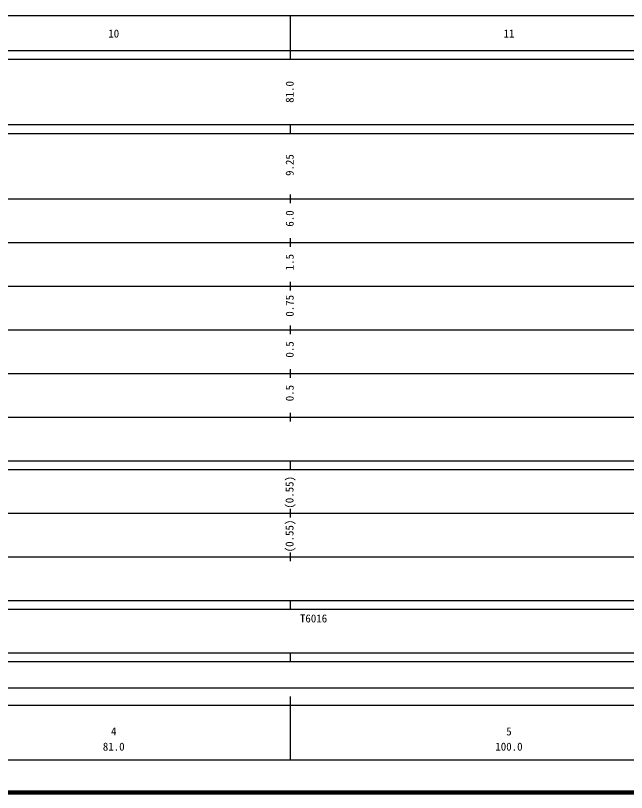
# Model space of a CAD drawing. Units: millimetres on the paper, enlarged 1000 times. Extents: x 40000 to 680000, y 20000 to 380000.
# Drawn here: x 305022 to 444905, y 20000 to 198000 of the extents above; entities that cross this region are included whole.
import ezdxf
from ezdxf.enums import TextEntityAlignment as Align

# ---------------------------------------------------------------- set-up
doc = ezdxf.new("R2010")
doc.units = ezdxf.units.MM
doc.header["$LTSCALE"] = 1000
doc.layers.add('M-TTL', color=2, linetype='Continuous', lineweight=140)
doc.layers.add('M-TTL-BAND', color=7, linetype='Continuous', lineweight=25)
doc.styles.add('ＭＳ ゴシック', font='')
doc.styles.get('ＭＳ ゴシック').set_extended_font_data('MS Gothic')

msp = doc.modelspace()

# ---------------------------------------------------------------- linework, layer by layer
at = {"layer": 'M-TTL'}
msp.add_line((40000, 20000), (680000, 20000), dxfattribs=at)
at = {"layer": 'M-TTL-BAND'}
for p, q in [((68000, 198000), (579000, 198000)), ((368000, 188000), (368000, 198000)), ((40000, 190000), (579000, 190000)), ((40000, 188000), (579000, 188000)), ((40000, 173000), (579000, 173000)), ((368000, 171000), (368000, 173000)), ((40000, 171000), (579000, 171000)), ((368000, 155000), (368000, 157000)), ((40000, 156000), (579000, 156000)), ((46000, 146000), (579000, 146000)), ((368000, 145000), (368000, 147000)), ((52000, 136000), (579000, 136000)), ((368000, 135000), (368000, 137000)), ((368000, 125000), (368000, 127000)), ((46000, 126000), (579000, 126000)), ((52000, 116000), (579000, 116000)), ((368000, 115000), (368000, 117000)), ((368000, 105000), (368000, 107000)), ((46000, 106000), (579000, 106000)), ((40000, 96000), (579000, 96000)), ((368000, 94000), (368000, 96000)), ((40000, 94000), (579000, 94000)), ((49000, 84000), (579000, 84000)), ((368000, 83000), (368000, 85000)), ((368000, 73000), (368000, 75000)), ((40000, 74000), (579000, 74000)), ((40000, 64000), (579000, 64000)), ((368000, 62000), (368000, 64000)), ((40000, 62000), (579000, 62000)), ((40000, 52000), (579000, 52000)), ((368000, 50000), (368000, 52000)), ((40000, 50000), (579000, 50000)), ((294500, 44000), (468000, 44000)), ((368000, 27500), (368000, 42000)), ((40000, 40000), (579000, 40000)), ((68000, 27500), (579000, 27500))]:
    msp.add_line(p, q, dxfattribs=at)

# ---------------------------------------------------------------- texts
at = {"layer": 'M-TTL-BAND', "style": 'ＭＳ ゴシック'}
for s, p in [('10', (327500, 192405)), ('11', (418000, 192405)), ('4', (327500, 32523)), ('5', (418000, 32523)), ('81.0', (327500, 29033)), ('100.0', (418000, 29033))]:
    msp.add_text(s, height=1833, dxfattribs=at).set_placement(p, align=Align.BOTTOM_CENTER)
for s, p in [('81.0', (369259, 180500)), ('9.25', (369259, 163750)), ('6.0', (369259, 151500)), ('1.5', (369259, 141500)), ('0.75', (369259, 131500)), ('0.5', (369259, 121500)), ('0.5', (369259, 111500)), ('(0.55)', (369219, 88764)), ('(0.55)', (369219, 78764))]:
    msp.add_text(s, height=1833, rotation=90, dxfattribs=at).set_placement(p, align=Align.BOTTOM_CENTER)
msp.add_text('T6016', height=1833, dxfattribs=at).set_placement((370141, 58405), align=Align.BOTTOM_LEFT)

doc.saveas('drawing.dxf')
